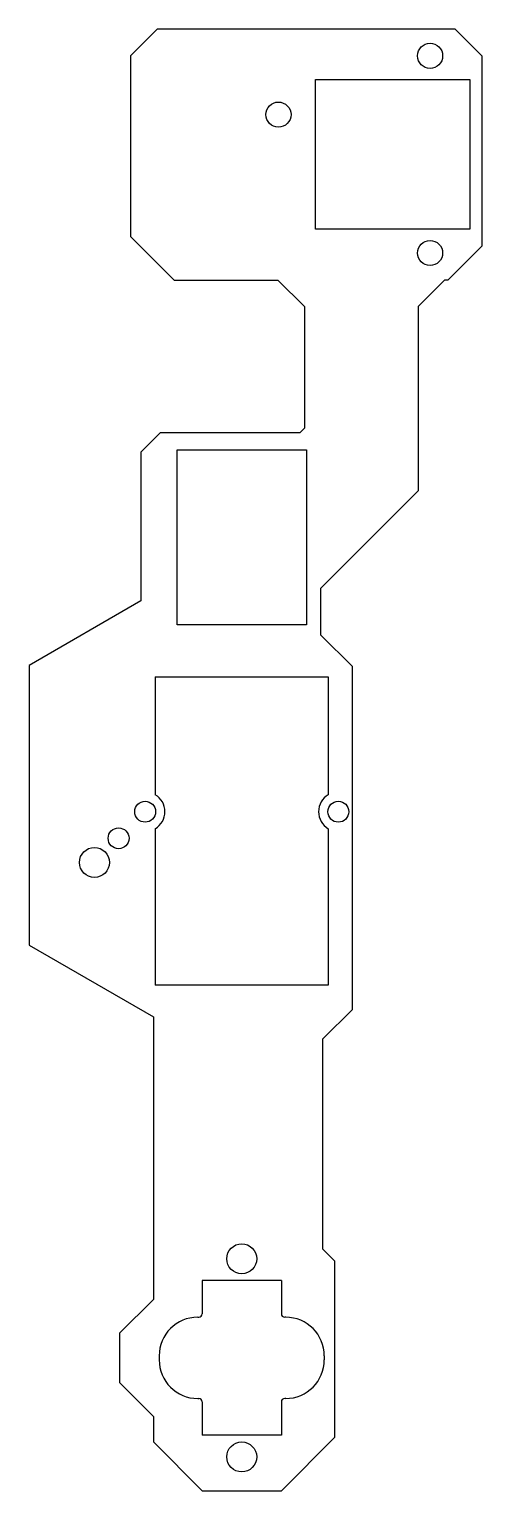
# Model space of a CAD drawing. Header units: millimetres. Extents: x -22 to 25, y -80 to 71.
import ezdxf

# ---------------------------------------------------------------- set-up
doc = ezdxf.new("R2010")
doc.units = ezdxf.units.MM

msp = doc.modelspace()

# ---------------------------------------------------------------- linework, layer by layer
at = {"color": 7, "linetype": 'Continuous', "lineweight": 25}
for p, q in [((-8.75, 70.95), (-11.5, 68.2)), ((22.1, 70.95), (-8.75, 70.95)), ((22.1, 70.95), (24.85, 68.2)), ((-11.5, 68.2), (-11.5, 49.5)), ((24.85, 68.2), (24.85, 48.5)), ((7.65, 65.75), (23.6, 65.75)), ((7.65, 50.25), (7.65, 65.75)), ((23.6, 65.75), (23.6, 50.25)), ((23.6, 50.25), (7.65, 50.25)), ((-11.5, 49.5), (-7, 45)), ((24.85, 48.5), (21.35, 45)), ((-7, 45), (3.75, 45)), ((6.5, 42.25), (3.75, 45)), ((21, 45), (18.25, 42.25)), ((21.35, 45), (21, 45)), ((6.5, 42.25), (6.5, 29.68)), ((18.25, 42.25), (18.25, 23.18)), ((-8.43, 29.18), (-10.43, 27.18)), ((6, 29.18), (-8.43, 29.18)), ((6.5, 29.68), (6, 29.18)), ((-6.7, 27.43), (6.7, 27.43)), ((-6.7, 9.33), (-6.7, 27.43)), ((6.7, 27.43), (6.7, 9.33)), ((-10.43, 27.18), (-10.43, 11.82)), ((18.25, 23.18), (8.2, 13.13)), ((8.2, 8.26), (8.2, 13.13)), ((-10.43, 11.82), (-22, 5.14)), ((6.7, 9.33), (-6.7, 9.33)), ((11.45, 5.01), (8.2, 8.26)), ((-22, 5.14), (-22, -23.81)), ((11.45, -30.46), (11.45, 5.01)), ((-8.95, 3.97), (8.95, 3.97)), ((-8.95, 3.97), (-8.95, -8.24)), ((8.95, 3.97), (8.95, -8.24)), ((-8.95, -11.76), (-8.95, -27.93)), ((8.95, -11.76), (8.95, -27.93)), ((-22, -23.81), (-9.15, -31.23)), ((8.95, -27.93), (-8.95, -27.93)), ((-9.15, -31.23), (-9.15, -60.45)), ((8.4, -33.51), (11.45, -30.46)), ((8.4, -55.25), (8.4, -33.51)), ((9.65, -56.5), (8.4, -55.25)), ((9.65, -74.7), (9.65, -56.5)), ((4.1, -58.5), (-4.1, -58.5)), ((-4.1, -58.5), (-4.1, -61.95)), ((4.1, -58.5), (4.1, -61.95)), ((-9.15, -60.45), (-12.65, -63.95)), ((-4.55, -62.3), (-4.45, -62.3)), ((4.55, -62.3), (4.45, -62.3)), ((-12.65, -63.95), (-12.65, -69.05)), ((-8.55, -66.3), (-8.55, -66.7)), ((8.55, -66.3), (8.55, -66.7)), ((-12.65, -69.05), (-9.15, -72.55)), ((-4.55, -70.7), (-4.45, -70.7)), ((-4.1, -71.05), (-4.1, -74.5)), ((4.1, -71.05), (4.1, -74.5)), ((4.55, -70.7), (4.45, -70.7)), ((-9.15, -72.55), (-9.15, -75.2)), ((-9.15, -75.2), (-4.1, -80.25)), ((4.1, -74.5), (-4.1, -74.5)), ((4.1, -80.25), (9.65, -74.7)), ((-4.1, -80.25), (4.1, -80.25))]:
    msp.add_line(p, q, dxfattribs=at)
for centre, radius in [((19.5, 68.2), 1.3), ((3.8, 62.12), 1.3), ((19.5, 47.8), 1.3), ((-10, -10), 1.08), ((10, -10), 1.08), ((-12.75, -12.75), 1.08), ((-15.25, -15.25), 1.55), ((0, -56.25), 1.55), ((0, -76.75), 1.55)]:
    msp.add_circle(centre, radius, dxfattribs=at)
for centre, radius, start, end in [((-10, -10), 2.05, 300.8102, 59.1898), ((10, -10), 2.05, 120.8102, 239.1898), ((-4.45, -61.95), 0.35, 270, 0), ((4.45, -61.95), 0.35, 180, 270), ((-4.55, -66.3), 4, 90, 180), ((4.55, -66.3), 4, 0, 90), ((-4.55, -66.7), 4, 180, 270), ((4.55, -66.7), 4, 270, 360), ((-4.45, -71.05), 0.35, 0, 90), ((4.45, -71.05), 0.35, 90, 180)]:
    msp.add_arc(centre, radius, start, end, dxfattribs=at)

doc.saveas('drawing.dxf')
